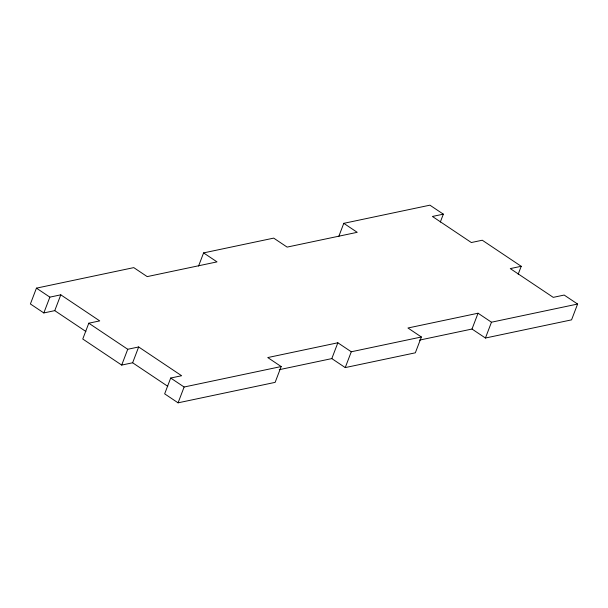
<?xml version="1.0" encoding="UTF-8"?>
<svg xmlns="http://www.w3.org/2000/svg" width="608" height="608" viewBox="0 0 608 608"><rect width="100%" height="100%" fill="white"/><g stroke="black" fill="none" stroke-linecap="round" stroke-linejoin="round"><path stroke-width="0.91" d="M198.558 266.076L203.596 252.898L217.018 261.888L147.189 276.61L133.768 267.619L36.442 288.146L30.4 303.962L43.829 312.945L54.758 310.642L85.903 331.497M43.829 312.945L49.864 297.137L60.792 294.827L99.727 320.895L88.798 323.205L82.764 339.013L121.699 365.081L132.628 362.778L167.778 386.316M54.758 310.642L60.792 294.827M121.699 365.081L127.733 349.273L138.662 346.963L181.625 375.729L170.696 378.039L164.662 393.847L178.076 402.83L275.135 382.364L281.17 366.548L267.756 357.565L337.85 342.783L351.28 351.774L421.374 336.992L415.34 352.807L345.238 367.589L331.816 358.598L279.239 369.687M132.628 362.778L138.662 346.963M178.076 402.83L184.118 387.015L281.17 366.548M338.755 236.512L343.786 223.334L429.917 205.17L443.338 214.16L440.321 222.064M331.816 358.598L337.85 342.783M345.238 367.589L351.28 351.774M472.006 329.034L478.048 313.219L491.469 322.21L577.6 304.046L571.558 319.861L485.435 338.025L472.006 329.034L419.436 340.123M485.435 338.025L491.469 322.21M518.191 274.2L521.208 266.296L482.273 240.228L471.344 242.531L432.41 216.463L443.338 214.16M203.596 252.898L273.691 238.116L287.113 247.099L357.215 232.317L343.786 223.334M521.208 266.296L510.279 268.599L553.242 297.365L564.171 295.055L577.6 304.046M478.048 313.219L407.953 328.001L421.374 336.992M36.442 288.146L49.864 297.137M88.798 323.205L127.733 349.273M170.696 378.039L184.118 387.015"/></g></svg>
